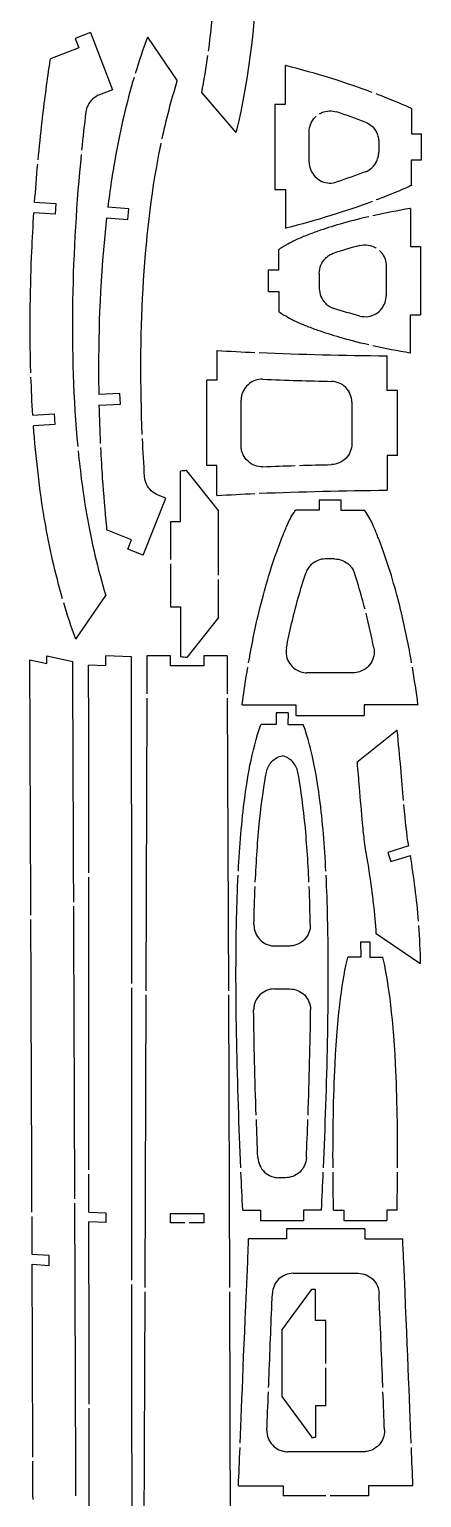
# Model space of a CAD drawing. Header units: millimetres. Extents: x 3 to 99, y 10 to 1219.
# Drawn here: x 3.8 to 96.3, y 596.9 to 943.2 of the extents above; entities that cross this region are included whole.
import ezdxf

# ---------------------------------------------------------------- set-up
doc = ezdxf.new("R2010")
doc.units = ezdxf.units.MM
doc.layers.get('0').update_dxf_attribs({"linetype": 'CONTINUOUS'})

msp = doc.modelspace()

# ---------------------------------------------------------------- linework, layer by layer
for p, q in [((18.25, 942.43), (14.63, 941.04)), ((18.25, 942.43), (23.46, 928.93)), ((15.49, 938.81), (8.8, 936.23)), ((14.63, 941.04), (15.49, 938.81)), ((31.68, 941.31), (31.7, 941.31)), ((31.7, 941.31), (38.7, 930.99)), ((64.2, 925.49), (64.2, 934.63)), ((23.46, 928.93), (20.35, 927.73)), ((44.46, 928.17), (52.53, 918.83)), ((61.68, 925.49), (64.2, 925.49)), ((61.68, 925.49), (61.68, 905.37)), ((93.93, 924.48), (93.93, 918.49)), ((69.8, 911.86), (69.8, 919)), ((93.93, 918.49), (96.31, 918.49)), ((96.31, 912.37), (96.31, 918.49)), ((86.19, 916.69), (86.19, 914.17)), ((93.93, 912.37), (96.31, 912.37)), ((93.93, 906.39), (93.93, 912.37)), ((61.68, 905.37), (64.2, 905.37)), ((64.2, 905.37), (64.2, 896.23)), ((5.07, 902.4), (10.06, 902.08)), ((10.06, 902.08), (9.9, 899.58)), ((27.25, 900.85), (22.32, 901.21)), ((27.07, 898.36), (27.25, 900.85)), ((93.66, 900.92), (93.66, 891.93)), ((9.9, 899.58), (4.9, 899.91)), ((22.03, 898.73), (27.07, 898.36)), ((62.67, 886.43), (62.67, 891.27)), ((93.66, 891.93), (96.06, 891.93)), ((96.06, 891.93), (96.06, 875.81)), ((87.94, 887.4), (87.94, 880.34)), ((60.24, 886.43), (62.67, 886.43)), ((60.24, 881.31), (60.24, 886.43)), ((72.19, 885.69), (72.19, 882.05)), ((60.24, 881.31), (62.67, 881.31)), ((62.67, 881.31), (62.67, 876.47)), ((93.66, 866.82), (93.66, 875.81)), ((93.66, 875.81), (96.06, 875.81)), ((48.01, 867.46), (48.01, 860.4)), ((88.16, 857.98), (88.16, 866.16)), ((45.63, 840.28), (45.63, 860.4)), ((48.01, 860.4), (45.63, 860.4)), ((25.15, 857.29), (20.19, 857.02)), ((25.28, 854.79), (25.15, 857.29)), ((53.76, 844.96), (53.76, 855.72)), ((90.59, 857.98), (88.16, 857.98)), ((90.59, 842.69), (90.59, 857.98)), ((4.64, 852.16), (9.64, 852.48)), ((9.64, 852.48), (9.8, 849.98)), ((20.24, 854.52), (25.28, 854.79)), ((79.86, 855.21), (79.86, 845.46)), ((9.8, 849.98), (4.81, 849.66)), ((90.59, 842.69), (88.16, 842.69)), ((88.16, 842.69), (88.16, 834.51)), ((39.47, 827.13), (39.47, 838.98)), ((40.95, 839.07), (40.95, 839.13)), ((48.45, 829.71), (40.95, 839.07)), ((48.01, 840.28), (45.63, 840.28)), ((48.01, 833.22), (48.01, 840.28)), ((30.63, 819.14), (35.98, 832.59)), ((35.98, 832.59), (34.18, 833.31)), ((72.17, 832.18), (72.17, 829.78)), ((72.17, 832.18), (77.29, 832.18)), ((77.29, 832.18), (77.29, 829.78)), ((48.45, 814.44), (48.45, 829.71)), ((72.17, 829.78), (66.63, 829.78)), ((77.29, 829.78), (82.83, 829.78)), ((27.91, 822.79), (22.05, 825.12)), ((37.08, 827.13), (39.47, 827.13)), ((37.08, 827.13), (37.08, 818.13)), ((27.03, 820.58), (27.91, 822.79)), ((30.63, 819.14), (27.03, 820.58)), ((75.79, 818.28), (73.67, 818.28)), ((37.08, 817.13), (37.08, 807.01)), ((48.45, 804.44), (48.45, 813.44)), ((14.76, 799.38), (21.85, 809.62)), ((37.08, 807.01), (39.47, 807.01)), ((39.47, 807.01), (39.47, 795.16)), ((48.45, 804.44), (40.95, 795.07)), ((14.75, 799.38), (14.76, 799.38)), ((3.94, 793.61), (3.94, 794.52)), ((3.94, 794.52), (7.94, 793.62)), ((7.94, 793.62), (7.94, 795.45)), ((7.94, 795.45), (14.06, 794.08)), ((21.8, 793.05), (17.8, 793.21)), ((21.8, 795.44), (21.8, 793.05)), ((27.92, 795.19), (21.8, 795.44)), ((31.56, 795.44), (31.53, 786.44)), ((37.07, 795.44), (31.56, 795.44)), ((37.07, 793.05), (37.07, 795.44)), ((44.95, 793.05), (37.07, 793.05)), ((40.95, 795.07), (40.95, 795.02)), ((50.47, 795.44), (44.95, 795.44)), ((44.95, 795.44), (44.95, 793.05)), ((50.47, 795.44), (50.5, 786.44)), ((80.18, 791.44), (69.28, 791.44)), ((31.52, 785.44), (31.29, 716.44)), ((50.5, 785.44), (50.74, 716.44)), ((54, 783.87), (66.67, 783.87)), ((66.67, 783.87), (66.67, 781.32)), ((95.46, 783.87), (82.79, 783.87)), ((82.79, 783.87), (82.79, 781.32)), ((62.05, 779.24), (58.44, 779.24)), ((62.04, 781.99), (62.05, 779.24)), ((64.81, 781.99), (62.04, 781.99)), ((64.81, 781.99), (64.79, 779.24)), ((64.79, 779.24), (68.4, 779.24)), ((66.67, 781.32), (82.79, 781.32)), ((81.07, 770.36), (90.48, 777.9)), ((90.48, 777.9), (90.57, 777.9)), ((93.26, 750.62), (88.34, 749.07)), ((88.34, 749.07), (89.02, 746.91)), ((89.02, 746.91), (93.65, 748.37)), ((81.93, 728.01), (84.13, 728.01)), ((81.93, 728.01), (81.95, 724.36)), ((84.13, 728.01), (84.11, 724.36)), ((85.61, 729.84), (85.55, 729.84)), ((95.88, 722.84), (85.61, 729.84)), ((65.13, 726.99), (61.71, 726.99)), ((81.95, 724.36), (78.9, 724.36)), ((84.11, 724.36), (87.16, 724.36)), ((96.06, 722.84), (95.88, 722.84)), ((61.65, 716.87), (65.2, 716.87)), ((31.28, 715.44), (31.05, 646.44)), ((50.74, 715.44), (50.98, 646.44)), ((64.21, 672.35), (62.64, 672.35)), ((17.88, 664.21), (21.88, 664.05)), ((21.88, 661.78), (17.88, 661.94)), ((21.88, 664.05), (21.88, 661.78)), ((37.07, 661.68), (37.07, 663.94)), ((37.07, 663.94), (44.95, 663.94)), ((40.51, 661.68), (37.07, 661.68)), ((44.95, 661.68), (41.51, 661.68)), ((44.95, 663.94), (44.95, 661.68)), ((54.14, 664.7), (58.36, 664.7)), ((58.36, 664.7), (58.36, 662.2)), ((68.48, 662.2), (58.36, 662.2)), ((72.7, 664.7), (68.48, 664.7)), ((68.48, 664.7), (68.48, 662.2)), ((75.53, 664.67), (77.97, 664.67)), ((77.97, 664.67), (77.97, 662.29)), ((77.97, 662.29), (88.09, 662.29)), ((88.09, 664.67), (88.09, 662.29)), ((90.53, 664.67), (88.09, 664.67)), ((64.47, 657.93), (55.53, 657.93)), ((64.47, 660.32), (64.47, 657.93)), ((82.92, 660.32), (64.47, 660.32)), ((82.92, 660.32), (82.92, 657.93)), ((82.92, 657.93), (91.85, 657.93)), ((8.48, 653.98), (4.48, 654.23)), ((4.49, 651.93), (8.49, 651.68)), ((8.49, 651.68), (8.48, 653.98)), ((66.05, 649.81), (81.33, 649.81)), ((31.04, 645.44), (30.81, 576.44)), ((50.98, 645.44), (51.21, 576.44)), ((63.33, 636.42), (70.33, 645.94)), ((70.33, 645.94), (70.33, 646.1)), ((71.3, 638.65), (71.3, 646.03)), ((73.7, 638.65), (71.3, 638.65)), ((73.7, 628.53), (73.7, 638.65)), ((63.33, 636.42), (63.33, 620.76)), ((73.7, 618.53), (73.7, 627.53)), ((63.33, 620.76), (70.33, 611.23)), ((71.3, 618.53), (71.3, 611.14)), ((73.7, 618.53), (71.3, 618.53)), ((70.33, 611.23), (70.33, 611.08)), ((82.62, 607.72), (64.77, 607.72)), ((53.13, 599.72), (63.63, 599.72)), ((63.63, 599.72), (63.63, 597.32)), ((94.26, 599.72), (83.75, 599.72)), ((83.75, 599.72), (83.75, 597.32)), ((73.75, 597.32), (63.63, 597.32)), ((83.75, 597.32), (74.75, 597.32))]:
    msp.add_line(p, q)
for points, knots in [([(46.07, 938.04), (46.67, 942.55), (47.09, 947.09), (47.37, 951.66), (48.4, 968.71), (47.4, 987.86), (45.1, 1006.85)], [1.788624, 1.788624, 1.788624, 1.788624, 3.17308, 3.17308, 3.17308, 8.344395, 8.344395, 8.344395, 8.344395]), ([(57.66, 966.89), (57.66, 966.59), (57.66, 966.3), (57.66, 966), (57.67, 946.81), (55.66, 931.7), (52.53, 918.83)], [10.537421, 10.537421, 10.537421, 10.537421, 10.615022, 10.615022, 10.615022, 15.682782, 15.682782, 15.682782, 15.682782]), ([(5.89, 912.37), (6.18, 915.39), (6.49, 918.4), (6.84, 921.4), (7.36, 925.95), (7.95, 930.47), (8.62, 935.01), (8.68, 935.43), (8.74, 935.83), (8.8, 936.23)], [13.743676, 13.743676, 13.743676, 13.743676, 15.211401, 15.211401, 15.211401, 17.433313, 17.433313, 17.433313, 17.637531, 17.637531, 17.637531, 17.637531]), ([(28.51, 931.83), (26.71, 925.76), (25.29, 919.61), (24.16, 913.37), (23.42, 909.31), (22.82, 905.24), (22.32, 901.21)], [1.075823, 1.075823, 1.075823, 1.075823, 2.999772, 2.999772, 2.999772, 4.249283, 4.249283, 4.249283, 4.249283]), ([(84.68, 928.28), (81.47, 929.48), (78.23, 930.58), (74.87, 931.63), (71.38, 932.71), (67.9, 933.69), (64.27, 934.61), (64.25, 934.62), (64.22, 934.62), (64.2, 934.63)], [0.5478922, 0.5478922, 0.5478922, 0.5478922, 0.6424493, 0.6424493, 0.6424493, 0.7407944, 0.7407944, 0.7407944, 0.7414699, 0.7414699, 0.7414699, 0.7414699]), ([(20.35, 927.73), (19.74, 927.49), (19.18, 927.14), (18.7, 926.69), (18.27, 926.29), (17.92, 925.81), (17.66, 925.29), (17.39, 924.77), (17.22, 924.21), (17.15, 923.63)], [0, 0, 0, 0, 0.1953222, 0.1953222, 0.1953222, 0.3682984, 0.3682984, 0.3682984, 0.5412745, 0.5412745, 0.5412745, 0.5412745]), ([(93.93, 924.48), (93.92, 924.48), (93.9, 924.49), (93.89, 924.49), (93.55, 924.68), (93.18, 924.87), (92.78, 925.04), (92.39, 925.21), (90.1, 926.2), (87, 927.4), (86.54, 927.58), (86.08, 927.76), (85.62, 927.93)], [0.3366136, 0.3366136, 0.3366136, 0.3366136, 0.3394658, 0.3394658, 0.3394658, 0.4338522, 0.4338522, 0.4338522, 0.525159, 0.525159, 0.525159, 0.5387121, 0.5387121, 0.5387121, 0.5387121]), ([(69.8, 919), (69.8, 919.64), (69.93, 920.28), (70.17, 920.88), (70.42, 921.47), (70.77, 922.01), (71.23, 922.47), (71.3, 922.55), (71.38, 922.62), (71.46, 922.7)], [0, 0, 0, 0, 0.1953222, 0.1953222, 0.1953222, 0.3906445, 0.3906445, 0.3906445, 0.423612, 0.423612, 0.423612, 0.423612]), ([(72.27, 923.28), (72.44, 923.38), (72.62, 923.47), (72.81, 923.55), (73.36, 923.78), (73.94, 923.91), (74.54, 923.94), (75.14, 923.96), (75.73, 923.88), (76.3, 923.69)], [0.5252514, 0.5252514, 0.5252514, 0.5252514, 0.5859667, 0.5859667, 0.5859667, 0.7673976, 0.7673976, 0.7673976, 0.9488285, 0.9488285, 0.9488285, 0.9488285]), ([(83, 921.31), (83.6, 921.08), (84.15, 920.74), (84.62, 920.3), (85.09, 919.86), (85.47, 919.34), (85.74, 918.75), (85.89, 918.43), (86, 918.09), (86.08, 917.75), (86.15, 917.4), (86.19, 917.05), (86.19, 916.69)], [0, 0, 0, 0, 0.1953222, 0.1953222, 0.1953222, 0.3906445, 0.3906445, 0.3906445, 0.4984023, 0.4984023, 0.4984023, 0.6061602, 0.6061602, 0.6061602, 0.6061602]), ([(30.45, 847.65), (29.5, 870.31), (30.57, 894.19), (34.46, 914.12), (34.61, 914.86), (34.76, 915.6), (34.91, 916.34)], [-8.698448, -8.698448, -8.698448, -8.698448, -2.551453, -2.551453, -2.551453, -2.322923, -2.322923, -2.322923, -2.322923]), ([(83, 909.55), (83.6, 909.78), (84.15, 910.12), (84.62, 910.56), (85.09, 911), (85.47, 911.53), (85.74, 912.11), (85.89, 912.43), (86, 912.77), (86.08, 913.12), (86.15, 913.46), (86.19, 913.82), (86.19, 914.17)], [0, 0, 0, 0, 0.1953222, 0.1953222, 0.1953222, 0.3906445, 0.3906445, 0.3906445, 0.4984023, 0.4984023, 0.4984023, 0.6061602, 0.6061602, 0.6061602, 0.6061602]), ([(69.8, 911.86), (69.8, 911.22), (69.93, 910.58), (70.17, 909.99), (70.42, 909.39), (70.77, 908.85), (71.23, 908.39), (71.68, 907.93), (72.21, 907.57), (72.81, 907.32), (73.36, 907.08), (73.94, 906.95), (74.54, 906.93), (75.14, 906.9), (75.73, 906.99), (76.3, 907.18)], [0, 0, 0, 0, 0.1953222, 0.1953222, 0.1953222, 0.3906445, 0.3906445, 0.3906445, 0.5859667, 0.5859667, 0.5859667, 0.7673976, 0.7673976, 0.7673976, 0.9488285, 0.9488285, 0.9488285, 0.9488285]), ([(93.93, 906.39), (93.92, 906.38), (93.9, 906.38), (93.89, 906.37), (93.55, 906.18), (93.18, 906), (92.78, 905.82), (92.39, 905.65), (90.1, 904.66), (87, 903.46), (86.54, 903.28), (86.08, 903.11), (85.62, 902.93)], [0.3366136, 0.3366136, 0.3366136, 0.3366136, 0.3394658, 0.3394658, 0.3394658, 0.4338522, 0.4338522, 0.4338522, 0.525159, 0.525159, 0.525159, 0.5387121, 0.5387121, 0.5387121, 0.5387121]), ([(84.68, 902.58), (81.47, 901.38), (78.23, 900.28), (74.87, 899.24), (71.38, 898.15), (67.9, 897.17), (64.27, 896.25), (64.25, 896.25), (64.22, 896.24), (64.2, 896.23)], [0.5478922, 0.5478922, 0.5478922, 0.5478922, 0.6424493, 0.6424493, 0.6424493, 0.7407944, 0.7407944, 0.7407944, 0.7414699, 0.7414699, 0.7414699, 0.7414699]), ([(93.66, 900.92), (93.63, 900.92), (93.61, 900.92), (93.59, 900.91), (90.64, 900.42), (87.76, 899.86), (84.82, 899.2)], [0.2892572, 0.2892572, 0.2892572, 0.2892572, 0.2964577, 0.2964577, 0.2964577, 1.2054086, 1.2054086, 1.2054086, 1.2054086]), ([(4.18, 862.15), (3.83, 873.27), (4.08, 883.29), (4.4, 890.76), (4.54, 893.8), (4.7, 896.85), (4.9, 899.91)], [6.592664, 6.592664, 6.592664, 6.592664, 10.235894, 10.235894, 10.235894, 11.722405, 11.722405, 11.722405, 11.722405]), ([(22.03, 898.73), (20.48, 885.12), (20.12, 872.13), (20.15, 861.92), (20.15, 860.29), (20.17, 858.65), (20.19, 857.02)], [4.506974, 4.506974, 4.506974, 4.506974, 8.745666, 8.745666, 8.745666, 9.422315, 9.422315, 9.422315, 9.422315]), ([(83.85, 898.98), (78.75, 897.81), (75.03, 896.69), (71.87, 895.58), (70.91, 895.24), (69.96, 894.88), (69.02, 894.51), (68.66, 894.37), (68.3, 894.22), (67.95, 894.07), (67.68, 893.96), (67.08, 893.71), (66.25, 893.31), (66.17, 893.27), (65.18, 892.78), (63.78, 891.95), (63.44, 891.75), (63.08, 891.53), (62.7, 891.28), (62.69, 891.28), (62.68, 891.27), (62.67, 891.27)], [1.306315, 1.306315, 1.306315, 1.306315, 2.907022, 2.907022, 2.907022, 3.39211, 3.39211, 3.39211, 3.577896, 3.577896, 3.577896, 3.716684, 3.716684, 3.716684, 3.729154, 3.729154, 3.729154, 3.73211, 3.73211, 3.73211, 3.732181, 3.732181, 3.732181, 3.732181]), ([(72.19, 885.69), (72.19, 886.33), (72.32, 886.97), (72.56, 887.56), (72.81, 888.16), (73.16, 888.7), (73.62, 889.16), (73.89, 889.44), (74.2, 889.68), (74.53, 889.89), (74.86, 890.09), (75.21, 890.26), (75.58, 890.38)], [0, 0, 0, 0, 0.1953222, 0.1953222, 0.1953222, 0.3906445, 0.3906445, 0.3906445, 0.5090359, 0.5090359, 0.5090359, 0.6274273, 0.6274273, 0.6274273, 0.6274273]), ([(81.77, 892.18), (82.39, 892.34), (83.04, 892.38), (83.68, 892.29), (84.31, 892.2), (84.93, 891.99), (85.48, 891.67), (85.53, 891.64), (85.57, 891.61), (85.61, 891.59)], [0, 0, 0, 0, 0.1953222, 0.1953222, 0.1953222, 0.3906445, 0.3906445, 0.3906445, 0.4063056, 0.4063056, 0.4063056, 0.4063056]), ([(86.4, 890.98), (86.59, 890.8), (86.76, 890.61), (86.92, 890.4), (87.25, 889.98), (87.5, 889.5), (87.68, 888.98), (87.85, 888.47), (87.94, 887.94), (87.94, 887.4)], [0.5079061, 0.5079061, 0.5079061, 0.5079061, 0.5859667, 0.5859667, 0.5859667, 0.7500498, 0.7500498, 0.7500498, 0.9141329, 0.9141329, 0.9141329, 0.9141329]), ([(72.19, 882.05), (72.19, 881.41), (72.32, 880.77), (72.56, 880.18), (72.81, 879.58), (73.16, 879.04), (73.62, 878.58), (73.89, 878.3), (74.2, 878.06), (74.53, 877.85), (74.86, 877.65), (75.21, 877.48), (75.58, 877.36)], [0, 0, 0, 0, 0.1953222, 0.1953222, 0.1953222, 0.3906445, 0.3906445, 0.3906445, 0.5090359, 0.5090359, 0.5090359, 0.6274273, 0.6274273, 0.6274273, 0.6274273]), ([(81.77, 875.56), (82.39, 875.4), (83.04, 875.36), (83.68, 875.45), (84.31, 875.54), (84.93, 875.75), (85.48, 876.07), (86.04, 876.4), (86.53, 876.83), (86.92, 877.34), (87.25, 877.76), (87.5, 878.24), (87.68, 878.76), (87.85, 879.27), (87.94, 879.8), (87.94, 880.34)], [0, 0, 0, 0, 0.1953222, 0.1953222, 0.1953222, 0.3906445, 0.3906445, 0.3906445, 0.5859667, 0.5859667, 0.5859667, 0.7500498, 0.7500498, 0.7500498, 0.9141329, 0.9141329, 0.9141329, 0.9141329]), ([(83.85, 868.76), (78.75, 869.93), (75.03, 871.05), (71.87, 872.17), (70.91, 872.5), (69.96, 872.86), (69.02, 873.23), (68.66, 873.38), (68.3, 873.52), (67.95, 873.67), (67.68, 873.78), (67.08, 874.03), (66.25, 874.43), (66.17, 874.47), (65.18, 874.96), (63.78, 875.79), (63.44, 875.99), (63.08, 876.21), (62.7, 876.46), (62.69, 876.46), (62.68, 876.47), (62.67, 876.47)], [1.306315, 1.306315, 1.306315, 1.306315, 2.907022, 2.907022, 2.907022, 3.39211, 3.39211, 3.39211, 3.577896, 3.577896, 3.577896, 3.716684, 3.716684, 3.716684, 3.729154, 3.729154, 3.729154, 3.73211, 3.73211, 3.73211, 3.732181, 3.732181, 3.732181, 3.732181]), ([(48.01, 867.46), (48.03, 867.46), (48.05, 867.45), (48.08, 867.45), (51.08, 867.26), (54.05, 867.1), (57, 866.97)], [0.28372, 0.28372, 0.28372, 0.28372, 0.2901742, 0.2901742, 0.2901742, 1.2034459, 1.2034459, 1.2034459, 1.2034459]), ([(58, 866.93), (68.04, 866.49), (77.84, 866.33), (88.1, 866.16), (88.12, 866.16), (88.14, 866.16), (88.16, 866.16)], [1.30678, 1.30678, 1.30678, 1.30678, 4.425318, 4.425318, 4.425318, 4.431294, 4.431294, 4.431294, 4.431294]), ([(93.66, 866.82), (93.63, 866.82), (93.61, 866.82), (93.59, 866.83), (90.64, 867.32), (87.76, 867.88), (84.82, 868.54)], [0.2892572, 0.2892572, 0.2892572, 0.2892572, 0.2964577, 0.2964577, 0.2964577, 1.2054086, 1.2054086, 1.2054086, 1.2054086]), ([(58.9, 860.65), (58.26, 860.68), (57.62, 860.58), (57.02, 860.36), (56.41, 860.14), (55.85, 859.81), (55.38, 859.37), (54.9, 858.94), (54.51, 858.42), (54.24, 857.84), (54.08, 857.51), (53.96, 857.16), (53.88, 856.8), (53.8, 856.45), (53.76, 856.08), (53.76, 855.72)], [0, 0, 0, 0, 0.1953222, 0.1953222, 0.1953222, 0.3906445, 0.3906445, 0.3906445, 0.5859667, 0.5859667, 0.5859667, 0.697256, 0.697256, 0.697256, 0.8085453, 0.8085453, 0.8085453, 0.8085453]), ([(58.9, 860.65), (61.62, 860.54), (64.35, 860.44), (67.05, 860.36), (69.72, 860.28), (72.37, 860.21), (75.03, 860.15)], [0.51935, 0.51935, 0.51935, 0.51935, 1.329901, 1.329901, 1.329901, 2.129551, 2.129551, 2.129551, 2.129551]), ([(79.86, 855.21), (79.86, 855.86), (79.74, 856.49), (79.49, 857.09), (79.25, 857.68), (78.89, 858.22), (78.44, 858.68), (77.99, 859.14), (77.45, 859.51), (76.86, 859.76), (76.28, 860), (75.66, 860.14), (75.03, 860.15)], [0, 0, 0, 0, 0.1953222, 0.1953222, 0.1953222, 0.3906445, 0.3906445, 0.3906445, 0.5859667, 0.5859667, 0.5859667, 0.776735, 0.776735, 0.776735, 0.776735]), ([(11.66, 808.89), (9.92, 814.91), (8.55, 821.01), (7.48, 827.22), (6.2, 834.68), (5.35, 842.29), (4.81, 849.66)], [1.075206, 1.075206, 1.075206, 1.075206, 2.978448, 2.978448, 2.978448, 5.269575, 5.269575, 5.269575, 5.269575]), ([(58.9, 840.02), (58.26, 840), (57.62, 840.09), (57.02, 840.31), (56.41, 840.53), (55.85, 840.87), (55.38, 841.3), (54.9, 841.73), (54.51, 842.25), (54.24, 842.83), (54.08, 843.16), (53.96, 843.51), (53.88, 843.87), (53.8, 844.23), (53.76, 844.59), (53.76, 844.96)], [0, 0, 0, 0, 0.1953222, 0.1953222, 0.1953222, 0.3906445, 0.3906445, 0.3906445, 0.5859667, 0.5859667, 0.5859667, 0.697256, 0.697256, 0.697256, 0.8085453, 0.8085453, 0.8085453, 0.8085453]), ([(79.86, 845.46), (79.86, 844.82), (79.74, 844.18), (79.49, 843.59), (79.25, 842.99), (78.89, 842.45), (78.44, 841.99), (77.99, 841.53), (77.45, 841.17), (76.86, 840.92), (76.28, 840.67), (75.66, 840.54), (75.03, 840.52)], [0, 0, 0, 0, 0.1953222, 0.1953222, 0.1953222, 0.3906445, 0.3906445, 0.3906445, 0.5859667, 0.5859667, 0.5859667, 0.776735, 0.776735, 0.776735, 0.776735]), ([(15.33, 843.8), (15.83, 838.68), (16.49, 833.7), (17.31, 828.92), (18.44, 822.38), (19.91, 815.96), (21.85, 809.62)], [-4.259981, -4.259981, -4.259981, -4.259981, -2.793426, -2.793426, -2.793426, -0.786304, -0.786304, -0.786304, -0.786304]), ([(20.6, 844.52), (20.72, 842.11), (20.86, 839.69), (21.03, 837.27), (21.29, 833.45), (21.61, 829.65), (21.98, 825.84), (22, 825.61), (22.03, 825.37), (22.05, 825.12)], [11.14699, 11.14699, 11.14699, 11.14699, 12.147125, 12.147125, 12.147125, 13.729758, 13.729758, 13.729758, 13.825769, 13.825769, 13.825769, 13.825769]), ([(40.95, 839.13), (40.93, 839.13), (40.9, 839.12), (40.88, 839.12), (40.43, 839.08), (39.98, 839.03), (39.52, 838.99), (39.51, 838.99), (39.49, 838.99), (39.47, 838.98)], [1.06803124, 1.06803124, 1.06803124, 1.06803124, 1.06991493, 1.06991493, 1.06991493, 1.10857216, 1.10857216, 1.10857216, 1.11010717, 1.11010717, 1.11010717, 1.11010717]), ([(34.18, 833.31), (33.57, 833.55), (33.01, 833.91), (32.53, 834.37), (32.09, 834.8), (31.72, 835.31), (31.46, 835.87), (31.2, 836.44), (31.04, 837.04), (31, 837.66)], [0, 0, 0, 0, 0.1953222, 0.1953222, 0.1953222, 0.379424, 0.379424, 0.379424, 0.5635257, 0.5635257, 0.5635257, 0.5635257]), ([(58, 833.75), (68.04, 834.19), (77.84, 834.34), (88.1, 834.51), (88.12, 834.51), (88.14, 834.51), (88.16, 834.51)], [1.30678, 1.30678, 1.30678, 1.30678, 4.425318, 4.425318, 4.425318, 4.431294, 4.431294, 4.431294, 4.431294]), ([(48.01, 833.22), (48.03, 833.22), (48.05, 833.22), (48.08, 833.22), (51.08, 833.41), (54.05, 833.57), (57, 833.7)], [0.28372, 0.28372, 0.28372, 0.28372, 0.2901742, 0.2901742, 0.2901742, 1.2034459, 1.2034459, 1.2034459, 1.2034459]), ([(55.51, 793.75), (56.2, 797.74), (56.99, 801.7), (57.91, 805.54), (58.98, 809.96), (60.34, 814.93), (62.14, 819.96), (62.55, 821.1), (63, 822.29), (63.45, 823.42), (63.8, 824.32), (64.17, 825.21), (64.55, 826.1), (64.56, 826.12), (64.57, 826.14), (64.57, 826.16), (65.03, 827.22), (65.48, 828.14), (66.25, 829.25), (66.37, 829.42), (66.49, 829.59), (66.61, 829.76), (66.62, 829.77), (66.63, 829.77), (66.63, 829.78)], [1.28287, 1.28287, 1.28287, 1.28287, 2.472358, 2.472358, 2.472358, 3.84317, 3.84317, 3.84317, 4.156362, 4.156362, 4.156362, 4.404466, 4.404466, 4.404466, 4.410202, 4.410202, 4.410202, 4.700116, 4.700116, 4.700116, 4.744145, 4.744145, 4.744145, 4.746288, 4.746288, 4.746288, 4.746288]), ([(93.96, 793.75), (93.27, 797.74), (92.48, 801.7), (91.55, 805.54), (90.49, 809.96), (89.13, 814.93), (87.33, 819.96), (86.91, 821.1), (86.47, 822.29), (86.02, 823.42), (85.66, 824.32), (85.3, 825.21), (84.92, 826.1), (84.91, 826.12), (84.9, 826.14), (84.89, 826.16), (84.44, 827.22), (83.98, 828.14), (83.21, 829.25), (83.09, 829.42), (82.97, 829.59), (82.85, 829.76), (82.84, 829.77), (82.84, 829.77), (82.83, 829.78)], [1.28287, 1.28287, 1.28287, 1.28287, 2.472358, 2.472358, 2.472358, 3.84317, 3.84317, 3.84317, 4.156362, 4.156362, 4.156362, 4.404466, 4.404466, 4.404466, 4.410202, 4.410202, 4.410202, 4.700116, 4.700116, 4.700116, 4.744145, 4.744145, 4.744145, 4.746288, 4.746288, 4.746288, 4.746288]), ([(73.67, 818.28), (73.03, 818.28), (72.39, 818.16), (71.8, 817.91), (71.2, 817.67), (70.66, 817.31), (70.2, 816.86), (69.92, 816.58), (69.68, 816.28), (69.48, 815.95), (69.27, 815.62), (69.11, 815.27), (68.98, 814.9)], [0, 0, 0, 0, 0.1953222, 0.1953222, 0.1953222, 0.3906445, 0.3906445, 0.3906445, 0.5084545, 0.5084545, 0.5084545, 0.6262646, 0.6262646, 0.6262646, 0.6262646]), ([(75.79, 818.28), (76.44, 818.28), (77.07, 818.16), (77.67, 817.91), (78.26, 817.67), (78.81, 817.31), (79.26, 816.86), (79.54, 816.58), (79.78, 816.28), (79.99, 815.95), (80.19, 815.62), (80.36, 815.27), (80.48, 814.9)], [0, 0, 0, 0, 0.1953222, 0.1953222, 0.1953222, 0.3906445, 0.3906445, 0.3906445, 0.5084545, 0.5084545, 0.5084545, 0.6262646, 0.6262646, 0.6262646, 0.6262646]), ([(64.44, 797.34), (65.15, 800.95), (66.06, 804.94), (67.21, 809.07), (67.77, 811.1), (68.36, 813.02), (68.98, 814.9)], [-0.2469055, -0.2469055, -0.2469055, -0.2469055, -0.21867064, -0.21867064, -0.21867064, -0.20483535, -0.20483535, -0.20483535, -0.20483535]), ([(82.96, 806.43), (82.74, 807.3), (82.5, 808.18), (82.25, 809.07), (81.69, 811.1), (81.11, 813.02), (80.48, 814.9)], [-0.22474578, -0.22474578, -0.22474578, -0.22474578, -0.21867064, -0.21867064, -0.21867064, -0.20483535, -0.20483535, -0.20483535, -0.20483535]), ([(64.44, 797.34), (64.31, 796.71), (64.31, 796.06), (64.43, 795.43), (64.56, 794.8), (64.8, 794.2), (65.15, 793.66), (65.51, 793.12), (65.96, 792.66), (66.5, 792.3), (66.9, 792.02), (67.35, 791.8), (67.82, 791.66), (68.3, 791.51), (68.79, 791.44), (69.28, 791.44)], [0, 0, 0, 0, 0.1953222, 0.1953222, 0.1953222, 0.3906445, 0.3906445, 0.3906445, 0.5859667, 0.5859667, 0.5859667, 0.736044, 0.736044, 0.736044, 0.8861212, 0.8861212, 0.8861212, 0.8861212]), ([(85.03, 797.34), (85.15, 796.71), (85.16, 796.06), (85.03, 795.43), (84.91, 794.8), (84.66, 794.2), (84.31, 793.66), (83.96, 793.12), (83.5, 792.66), (82.97, 792.3), (82.56, 792.02), (82.11, 791.8), (81.64, 791.66), (81.17, 791.51), (80.68, 791.44), (80.18, 791.44)], [0, 0, 0, 0, 0.1953222, 0.1953222, 0.1953222, 0.3906445, 0.3906445, 0.3906445, 0.5859667, 0.5859667, 0.5859667, 0.736044, 0.736044, 0.736044, 0.8861212, 0.8861212, 0.8861212, 0.8861212]), ([(14.29, 737.35), (14.21, 756.11), (14.14, 774.87), (14.06, 793.63), (14.06, 793.77), (14.06, 793.9), (14.06, 794.03), (14.06, 794.05), (14.06, 794.06), (14.06, 794.08)], [-93.719479, -93.719479, -93.719479, -93.719479, -54.130865, -54.130865, -54.130865, -53.851759, -53.851759, -53.851759, -53.818107, -53.818107, -53.818107, -53.818107]), ([(17.84, 744.21), (17.83, 760.61), (17.82, 776.93), (17.8, 793.15), (17.8, 793.17), (17.8, 793.19), (17.8, 793.21)], [-5.538914, -5.538914, -5.538914, -5.538914, -0.683054, -0.683054, -0.683054, -0.676817, -0.676817, -0.676817, -0.676817]), ([(27.97, 718.15), (27.96, 744.01), (27.94, 769.71), (27.92, 795.14), (27.92, 795.16), (27.92, 795.18), (27.92, 795.19)], [-8.106524, -8.106524, -8.106524, -8.106524, -0.487514, -0.487514, -0.487514, -0.48176, -0.48176, -0.48176, -0.48176]), ([(40.95, 795.02), (40.93, 795.02), (40.9, 795.02), (40.88, 795.02), (40.43, 795.07), (39.98, 795.11), (39.52, 795.16), (39.51, 795.16), (39.49, 795.16), (39.47, 795.16)], [1.06803124, 1.06803124, 1.06803124, 1.06803124, 1.06991493, 1.06991493, 1.06991493, 1.10857216, 1.10857216, 1.10857216, 1.11010717, 1.11010717, 1.11010717, 1.11010717]), ([(54, 783.87), (54, 783.89), (54.01, 783.91), (54.01, 783.94), (54.4, 786.87), (54.84, 789.82), (55.34, 792.77)], [0.2993976, 0.2993976, 0.2993976, 0.2993976, 0.306195, 0.306195, 0.306195, 1.1848219, 1.1848219, 1.1848219, 1.1848219]), ([(95.46, 783.87), (95.46, 783.89), (95.46, 783.91), (95.45, 783.94), (95.06, 786.87), (94.62, 789.82), (94.13, 792.77)], [0.2993976, 0.2993976, 0.2993976, 0.2993976, 0.306195, 0.306195, 0.306195, 1.1848219, 1.1848219, 1.1848219, 1.1848219]), ([(53.1, 744.66), (53.4, 750.48), (53.87, 756.4), (54.59, 761.86), (55.05, 765.42), (56.19, 773.2), (58.43, 779.2), (58.44, 779.21), (58.44, 779.22), (58.44, 779.24)], [7.55578, 7.55578, 7.55578, 7.55578, 9.127754, 9.127754, 9.127754, 10.153286, 10.153286, 10.153286, 10.155512, 10.155512, 10.155512, 10.155512]), ([(73.74, 744.66), (73.44, 750.48), (72.97, 756.4), (72.26, 761.86), (71.79, 765.42), (70.66, 773.2), (68.41, 779.2), (68.41, 779.21), (68.4, 779.22), (68.4, 779.24)], [7.55578, 7.55578, 7.55578, 7.55578, 9.127754, 9.127754, 9.127754, 10.153286, 10.153286, 10.153286, 10.155512, 10.155512, 10.155512, 10.155512]), ([(92.05, 761.33), (91.65, 765.94), (91.17, 771.65), (90.57, 777.84), (90.57, 777.86), (90.57, 777.88), (90.57, 777.9)], [0.5376993, 0.5376993, 0.5376993, 0.5376993, 1.0699149, 1.0699149, 1.0699149, 1.0714694, 1.0714694, 1.0714694, 1.0714694]), ([(59.71, 767.98), (59.8, 768.45), (59.96, 768.9), (60.17, 769.32), (60.39, 769.74), (60.67, 770.13), (61, 770.48), (61.33, 770.82), (61.7, 771.12), (62.12, 771.35), (62.52, 771.58), (62.97, 771.76), (63.42, 771.87)], [0, 0, 0, 0, 0.25, 0.25, 0.25, 0.5, 0.5, 0.5, 0.75, 0.75, 0.75, 0.9975186, 0.9975186, 0.9975186, 0.9975186]), ([(67.13, 767.98), (67.04, 768.45), (66.89, 768.9), (66.67, 769.32), (66.45, 769.74), (66.17, 770.13), (65.85, 770.48), (65.52, 770.82), (65.14, 771.12), (64.73, 771.35), (64.32, 771.58), (63.88, 771.76), (63.42, 771.87)], [0, 0, 0, 0, 0.25, 0.25, 0.25, 0.5, 0.5, 0.5, 0.75, 0.75, 0.75, 0.9975186, 0.9975186, 0.9975186, 0.9975186]), ([(81.07, 770.36), (81.08, 770.35), (81.08, 770.34), (81.08, 770.33), (81.26, 768.26), (81.42, 766.29), (81.58, 764.42), (81.82, 761.49), (82.07, 758.54), (82.32, 755.95), (82.47, 754.36), (82.61, 752.92), (82.77, 751.64), (82.88, 750.83), (82.98, 750.09), (83.11, 749.33)], [-0.9830175, -0.9830175, -0.9830175, -0.9830175, -0.9817974, -0.9817974, -0.9817974, -0.7447161, -0.7447161, -0.7447161, -0.372358, -0.372358, -0.372358, -0.145061, -0.145061, -0.145061, 0, 0, 0, 0]), ([(57.1, 742.03), (57.32, 747.01), (57.65, 751.92), (58.11, 756.49), (58.63, 761.56), (59.2, 765.27), (59.71, 767.98)], [-0.13808495, -0.13808495, -0.13808495, -0.13808495, -0.12732564, -0.12732564, -0.12732564, -0.11541044, -0.11541044, -0.11541044, -0.11541044]), ([(69.75, 742.03), (69.52, 747.01), (69.19, 751.92), (68.73, 756.49), (68.22, 761.56), (67.64, 765.27), (67.13, 767.98)], [-0.13808495, -0.13808495, -0.13808495, -0.13808495, -0.12732564, -0.12732564, -0.12732564, -0.11541044, -0.11541044, -0.11541044, -0.11541044]), ([(83.11, 749.33), (83.43, 747.56), (83.72, 745.81), (83.98, 744.07), (84.7, 739.33), (85.24, 734.62), (85.55, 729.9), (85.55, 729.88), (85.55, 729.86), (85.55, 729.84)], [-2.9134, -2.9134, -2.9134, -2.9134, -2.354288, -2.354288, -2.354288, -0.831233, -0.831233, -0.831233, -0.825201, -0.825201, -0.825201, -0.825201]), ([(93.26, 750.62), (93.26, 750.64), (93.25, 750.66), (93.25, 750.67), (93.21, 750.91), (93.17, 751.15), (93.12, 751.39)], [2.87177218, 2.87177218, 2.87177218, 2.87177218, 2.8771031, 2.8771031, 2.8771031, 2.95070581, 2.95070581, 2.95070581, 2.95070581]), ([(95.58, 732.83), (95.16, 738.03), (94.5, 743.19), (93.66, 748.3), (93.65, 748.33), (93.65, 748.35), (93.65, 748.37)], [1.059381, 1.059381, 1.059381, 1.059381, 2.633721, 2.633721, 2.633721, 2.640719, 2.640719, 2.640719, 2.640719]), ([(53.68, 674.68), (52.85, 693.73), (52.25, 715.16), (52.69, 733.6), (52.77, 736.84), (52.88, 740.23), (53.05, 743.66)], [1.240901, 1.240901, 1.240901, 1.240901, 6.537458, 6.537458, 6.537458, 7.465863, 7.465863, 7.465863, 7.465863]), ([(73.16, 674.68), (73.99, 693.73), (74.6, 715.16), (74.15, 733.6), (74.08, 736.84), (73.96, 740.23), (73.79, 743.66)], [1.240901, 1.240901, 1.240901, 1.240901, 6.537458, 6.537458, 6.537458, 7.465863, 7.465863, 7.465863, 7.465863]), ([(56.78, 732.03), (56.76, 731.39), (56.87, 730.75), (57.11, 730.15), (57.34, 729.55), (57.68, 729), (58.13, 728.53), (58.57, 728.07), (59.1, 727.69), (59.68, 727.43), (60, 727.28), (60.34, 727.17), (60.68, 727.1), (61.02, 727.03), (61.37, 726.99), (61.71, 726.99)], [0, 0, 0, 0, 0.1953222, 0.1953222, 0.1953222, 0.3906445, 0.3906445, 0.3906445, 0.5859667, 0.5859667, 0.5859667, 0.6919275, 0.6919275, 0.6919275, 0.7978884, 0.7978884, 0.7978884, 0.7978884]), ([(70.07, 732.03), (70.08, 731.39), (69.97, 730.75), (69.74, 730.15), (69.51, 729.55), (69.16, 729), (68.72, 728.53), (68.28, 728.07), (67.75, 727.69), (67.16, 727.43), (66.84, 727.28), (66.51, 727.17), (66.17, 727.1), (65.83, 727.03), (65.48, 726.99), (65.13, 726.99)], [0, 0, 0, 0, 0.1953222, 0.1953222, 0.1953222, 0.3906445, 0.3906445, 0.3906445, 0.5859667, 0.5859667, 0.5859667, 0.6919275, 0.6919275, 0.6919275, 0.7978884, 0.7978884, 0.7978884, 0.7978884]), ([(96.06, 722.84), (96.06, 722.86), (96.06, 722.89), (96.06, 722.91), (96.01, 725.89), (95.87, 728.87), (95.66, 731.83)], [0.055798, 0.055798, 0.055798, 0.055798, 0.061897, 0.061897, 0.061897, 0.9587526, 0.9587526, 0.9587526, 0.9587526]), ([(75.42, 674.67), (75.38, 682.94), (75.5, 691.32), (75.9, 699.12), (76.54, 711.68), (77.75, 719.47), (78.88, 724.32), (78.89, 724.33), (78.89, 724.35), (78.9, 724.36)], [1.255237, 1.255237, 1.255237, 1.255237, 3.65243, 3.65243, 3.65243, 7.511696, 7.511696, 7.511696, 7.52402, 7.52402, 7.52402, 7.52402]), ([(90.64, 674.67), (90.68, 682.94), (90.56, 691.32), (90.16, 699.12), (89.52, 711.68), (88.31, 719.47), (87.18, 724.32), (87.17, 724.33), (87.17, 724.35), (87.16, 724.36)], [1.255237, 1.255237, 1.255237, 1.255237, 3.65243, 3.65243, 3.65243, 7.511696, 7.511696, 7.511696, 7.52402, 7.52402, 7.52402, 7.52402]), ([(61.65, 716.87), (61.01, 716.87), (60.37, 716.74), (59.77, 716.5), (59.18, 716.26), (58.64, 715.9), (58.18, 715.45), (57.72, 714.99), (57.36, 714.46), (57.1, 713.86), (56.97, 713.55), (56.87, 713.22), (56.8, 712.89), (56.74, 712.55), (56.71, 712.21), (56.71, 711.87)], [0, 0, 0, 0, 0.1953222, 0.1953222, 0.1953222, 0.3906445, 0.3906445, 0.3906445, 0.5859667, 0.5859667, 0.5859667, 0.6895432, 0.6895432, 0.6895432, 0.7931196, 0.7931196, 0.7931196, 0.7931196]), ([(65.2, 716.87), (65.84, 716.87), (66.48, 716.74), (67.07, 716.5), (67.67, 716.26), (68.21, 715.9), (68.67, 715.45), (69.12, 714.99), (69.49, 714.46), (69.74, 713.86), (69.87, 713.55), (69.98, 713.22), (70.04, 712.89), (70.11, 712.55), (70.14, 712.21), (70.14, 711.87)], [0, 0, 0, 0, 0.1953222, 0.1953222, 0.1953222, 0.3906445, 0.3906445, 0.3906445, 0.5859667, 0.5859667, 0.5859667, 0.6895432, 0.6895432, 0.6895432, 0.7931196, 0.7931196, 0.7931196, 0.7931196]), ([(57.7, 677.08), (57.73, 676.44), (57.88, 675.81), (58.15, 675.23), (58.42, 674.64), (58.8, 674.12), (59.27, 673.68), (59.74, 673.24), (60.29, 672.9), (60.89, 672.67), (61.45, 672.46), (62.04, 672.35), (62.64, 672.35)], [0, 0, 0, 0, 0.1953222, 0.1953222, 0.1953222, 0.3906445, 0.3906445, 0.3906445, 0.5859667, 0.5859667, 0.5859667, 0.766663, 0.766663, 0.766663, 0.766663]), ([(69.14, 677.08), (69.12, 676.44), (68.96, 675.81), (68.7, 675.23), (68.43, 674.64), (68.05, 674.12), (67.58, 673.68), (67.1, 673.24), (66.55, 672.9), (65.95, 672.67), (65.39, 672.46), (64.8, 672.35), (64.21, 672.35)], [0, 0, 0, 0, 0.1953222, 0.1953222, 0.1953222, 0.3906445, 0.3906445, 0.3906445, 0.5859667, 0.5859667, 0.5859667, 0.766663, 0.766663, 0.766663, 0.766663]), ([(17.88, 664.21), (17.88, 664.23), (17.88, 664.24), (17.88, 664.26), (17.88, 667.25), (17.88, 670.23), (17.88, 673.21)], [-13.3791177, -13.3791177, -13.3791177, -13.3791177, -13.3735005, -13.3735005, -13.3735005, -12.5014724, -12.5014724, -12.5014724, -12.5014724]), ([(54.14, 664.7), (54.14, 664.71), (54.14, 664.73), (54.14, 664.75), (54, 667.65), (53.86, 670.64), (53.72, 673.69)], [0.290718, 0.290718, 0.290718, 0.290718, 0.2963087, 0.2963087, 0.2963087, 1.1480886, 1.1480886, 1.1480886, 1.1480886]), ([(72.7, 664.7), (72.7, 664.71), (72.7, 664.73), (72.71, 664.75), (72.85, 667.65), (72.99, 670.64), (73.12, 673.69)], [0.290718, 0.290718, 0.290718, 0.290718, 0.2963087, 0.2963087, 0.2963087, 1.1480886, 1.1480886, 1.1480886, 1.1480886]), ([(75.53, 664.67), (75.53, 664.69), (75.53, 664.71), (75.53, 664.73), (75.48, 667.67), (75.44, 670.66), (75.42, 673.67)], [0.2807018, 0.2807018, 0.2807018, 0.2807018, 0.2865258, 0.2865258, 0.2865258, 1.1586303, 1.1586303, 1.1586303, 1.1586303]), ([(90.53, 664.67), (90.53, 664.69), (90.53, 664.71), (90.53, 664.73), (90.58, 667.67), (90.62, 670.66), (90.64, 673.67)], [0.2807018, 0.2807018, 0.2807018, 0.2807018, 0.2865258, 0.2865258, 0.2865258, 1.1586303, 1.1586303, 1.1586303, 1.1586303]), ([(4.48, 654.23), (4.48, 654.24), (4.48, 654.26), (4.48, 654.28), (4.47, 657.26), (4.46, 660.24), (4.45, 663.23)], [-152.169888, -152.169888, -152.169888, -152.169888, -152.130321, -152.130321, -152.130321, -145.839824, -145.839824, -145.839824, -145.839824]), ([(17.9, 618.97), (17.89, 633.29), (17.89, 647.6), (17.88, 661.88), (17.88, 661.9), (17.88, 661.92), (17.88, 661.94)], [-17.779792, -17.779792, -17.779792, -17.779792, -13.606013, -13.606013, -13.606013, -13.599926, -13.599926, -13.599926, -13.599926]), ([(55.3, 652.57), (55.37, 654.34), (55.45, 656.11), (55.53, 657.87), (55.53, 657.89), (55.53, 657.91), (55.53, 657.93)], [3.218774, 3.218774, 3.218774, 3.218774, 3.7452164, 3.7452164, 3.7452164, 3.7509169, 3.7509169, 3.7509169, 3.7509169]), ([(92.09, 652.57), (92.01, 654.34), (91.93, 656.11), (91.85, 657.87), (91.85, 657.89), (91.85, 657.91), (91.85, 657.93)], [3.218774, 3.218774, 3.218774, 3.218774, 3.7452164, 3.7452164, 3.7452164, 3.7509169, 3.7509169, 3.7509169, 3.7509169]), ([(4.65, 606.48), (4.6, 621.61), (4.54, 636.73), (4.49, 651.86), (4.49, 651.88), (4.49, 651.9), (4.49, 651.93)], [-185.752744, -185.752744, -185.752744, -185.752744, -153.832934, -153.832934, -153.832934, -153.787926, -153.787926, -153.787926, -153.787926]), ([(66.05, 649.81), (65.41, 649.81), (64.77, 649.69), (64.18, 649.44), (63.58, 649.2), (63.04, 648.84), (62.58, 648.39), (62.12, 647.94), (61.76, 647.4), (61.51, 646.81), (61.27, 646.26), (61.14, 645.67), (61.12, 645.08)], [0, 0, 0, 0, 0.1953222, 0.1953222, 0.1953222, 0.3906445, 0.3906445, 0.3906445, 0.5859667, 0.5859667, 0.5859667, 0.7669151, 0.7669151, 0.7669151, 0.7669151]), ([(81.33, 649.81), (81.98, 649.81), (82.61, 649.69), (83.21, 649.44), (83.8, 649.2), (84.35, 648.84), (84.8, 648.39), (85.26, 647.94), (85.63, 647.4), (85.88, 646.81), (86.11, 646.26), (86.24, 645.67), (86.27, 645.08)], [0, 0, 0, 0, 0.1953222, 0.1953222, 0.1953222, 0.3906445, 0.3906445, 0.3906445, 0.5859667, 0.5859667, 0.5859667, 0.7669151, 0.7669151, 0.7669151, 0.7669151]), ([(60.22, 622.85), (60.26, 623.82), (60.3, 624.81), (60.34, 625.82), (60.6, 632.51), (60.85, 638.71), (61.12, 645.08)], [1.313612, 1.313612, 1.313612, 1.313612, 1.536628, 1.536628, 1.536628, 3.014624, 3.014624, 3.014624, 3.014624]), ([(70.33, 646.1), (70.35, 646.09), (70.37, 646.09), (70.39, 646.09), (70.67, 646.07), (70.96, 646.06), (71.25, 646.04), (71.27, 646.04), (71.28, 646.04), (71.3, 646.03)], [1.75907846, 1.75907846, 1.75907846, 1.75907846, 1.76444194, 1.76444194, 1.76444194, 1.83619662, 1.83619662, 1.83619662, 1.8408983, 1.8408983, 1.8408983, 1.8408983]), ([(87.16, 622.85), (87.13, 623.82), (87.09, 624.81), (87.05, 625.82), (86.78, 632.51), (86.53, 638.71), (86.27, 645.08)], [1.313612, 1.313612, 1.313612, 1.313612, 1.536628, 1.536628, 1.536628, 3.014624, 3.014624, 3.014624, 3.014624]), ([(59.83, 612.86), (59.81, 612.21), (59.91, 611.57), (60.13, 610.97), (60.35, 610.36), (60.69, 609.81), (61.12, 609.33), (61.56, 608.86), (62.08, 608.47), (62.66, 608.2), (62.99, 608.04), (63.33, 607.92), (63.69, 607.84), (64.04, 607.76), (64.41, 607.72), (64.77, 607.72)], [0, 0, 0, 0, 0.1953222, 0.1953222, 0.1953222, 0.3906445, 0.3906445, 0.3906445, 0.5859667, 0.5859667, 0.5859667, 0.6963847, 0.6963847, 0.6963847, 0.8068028, 0.8068028, 0.8068028, 0.8068028]), ([(70.33, 611.08), (70.35, 611.08), (70.37, 611.08), (70.39, 611.08), (70.67, 611.1), (70.96, 611.12), (71.25, 611.14), (71.27, 611.14), (71.28, 611.14), (71.3, 611.14)], [1.75907846, 1.75907846, 1.75907846, 1.75907846, 1.76444194, 1.76444194, 1.76444194, 1.83619662, 1.83619662, 1.83619662, 1.8408983, 1.8408983, 1.8408983, 1.8408983]), ([(87.55, 612.86), (87.58, 612.21), (87.48, 611.57), (87.25, 610.97), (87.03, 610.36), (86.7, 609.81), (86.26, 609.33), (85.83, 608.86), (85.31, 608.47), (84.73, 608.2), (84.4, 608.04), (84.05, 607.92), (83.7, 607.84), (83.34, 607.76), (82.98, 607.72), (82.62, 607.72)], [0, 0, 0, 0, 0.1953222, 0.1953222, 0.1953222, 0.3906445, 0.3906445, 0.3906445, 0.5859667, 0.5859667, 0.5859667, 0.6963847, 0.6963847, 0.6963847, 0.8068028, 0.8068028, 0.8068028, 0.8068028]), ([(53.13, 599.72), (53.13, 599.74), (53.13, 599.76), (53.13, 599.78), (53.24, 602.49), (53.36, 605.43), (53.49, 608.71)], [0.275755, 0.275755, 0.275755, 0.275755, 0.2816469, 0.2816469, 0.2816469, 1.0473546, 1.0473546, 1.0473546, 1.0473546]), ([(94.26, 599.72), (94.26, 599.74), (94.26, 599.76), (94.26, 599.78), (94.14, 602.49), (94.03, 605.43), (93.9, 608.71)], [0.275755, 0.275755, 0.275755, 0.275755, 0.2816469, 0.2816469, 0.2816469, 1.0473546, 1.0473546, 1.0473546, 1.0473546])]:
    msp.add_open_spline(points, degree=3, knots=knots)
for points in [[(31.68, 941.31), (30.63, 938.49), (29.67, 935.64), (28.8, 932.79)], [(44.46, 928.17), (45.04, 931.12), (45.53, 934.08), (45.94, 937.04)], [(35.12, 917.32), (36.11, 921.93), (37.29, 926.48), (38.7, 930.99)], [(17.15, 923.63), (16.79, 920.7), (16.45, 917.72), (16.15, 914.69)], [(83, 921.31), (80.79, 922.15), (78.56, 922.94), (76.3, 923.69)], [(5.07, 902.4), (5.28, 905.39), (5.53, 908.39), (5.8, 911.38)], [(16.05, 913.69), (13.83, 891.38), (13.16, 866.81), (15.23, 844.8)], [(83, 909.55), (80.79, 908.72), (78.56, 907.93), (76.3, 907.18)], [(81.77, 892.18), (79.66, 891.64), (77.58, 891.04), (75.58, 890.38)], [(81.77, 875.56), (79.66, 876.11), (77.58, 876.7), (75.58, 877.36)], [(4.64, 852.16), (4.45, 855.21), (4.31, 858.22), (4.21, 861.15)], [(20.24, 854.52), (20.31, 851.52), (20.42, 848.52), (20.55, 845.52)], [(31, 837.66), (30.8, 840.63), (30.63, 843.63), (30.49, 846.65)], [(58.9, 840.02), (61.44, 840.13), (63.98, 840.22), (66.5, 840.3)], [(67.5, 840.33), (70.01, 840.4), (72.52, 840.47), (75.03, 840.52)], [(14.75, 799.38), (13.72, 802.22), (12.79, 805.06), (11.94, 807.93)], [(85.03, 797.34), (84.52, 799.88), (83.92, 802.62), (83.21, 805.46)], [(4.18, 734.23), (4.1, 754.02), (4.02, 773.82), (3.94, 793.61)], [(93.12, 751.39), (92.83, 753.02), (92.52, 756.17), (92.14, 760.33)], [(17.88, 674.21), (17.86, 697.32), (17.85, 720.34), (17.84, 743.21)], [(56.78, 732.03), (56.84, 735.02), (56.93, 738.04), (57.06, 741.03)], [(70.07, 732.03), (70.01, 735.02), (69.92, 738.04), (69.79, 741.03)], [(14.55, 667.35), (14.47, 690.35), (14.38, 713.35), (14.29, 736.35)], [(4.44, 664.23), (4.36, 687.23), (4.27, 710.23), (4.18, 733.23)], [(28.01, 648.15), (28, 671.23), (27.99, 694.26), (27.97, 717.15)], [(57.31, 687.08), (57.01, 695.58), (56.8, 703.88), (56.71, 711.87)], [(69.53, 687.08), (69.83, 695.58), (70.04, 703.88), (70.14, 711.87)], [(57.7, 677.08), (57.57, 680.1), (57.46, 683.1), (57.35, 686.08)], [(69.14, 677.08), (69.27, 680.1), (69.39, 683.1), (69.5, 686.08)], [(14.8, 597.35), (14.72, 620.35), (14.64, 643.35), (14.55, 666.35)], [(53.53, 609.71), (53.93, 619.8), (54.44, 633.1), (55.3, 652.57)], [(93.86, 609.71), (93.46, 619.8), (92.94, 633.1), (92.09, 652.57)], [(28.03, 578.15), (28.03, 601.17), (28.02, 624.19), (28.01, 647.15)], [(59.83, 612.86), (59.94, 615.64), (60.06, 618.64), (60.18, 621.85)], [(87.55, 612.86), (87.44, 615.64), (87.33, 618.64), (87.2, 621.85)], [(17.92, 548.97), (17.92, 571.97), (17.91, 594.99), (17.9, 617.97)], [(4.69, 596.48), (4.67, 599.48), (4.66, 602.48), (4.65, 605.48)]]:
    msp.add_open_spline(points, degree=3)

doc.saveas('drawing.dxf')
